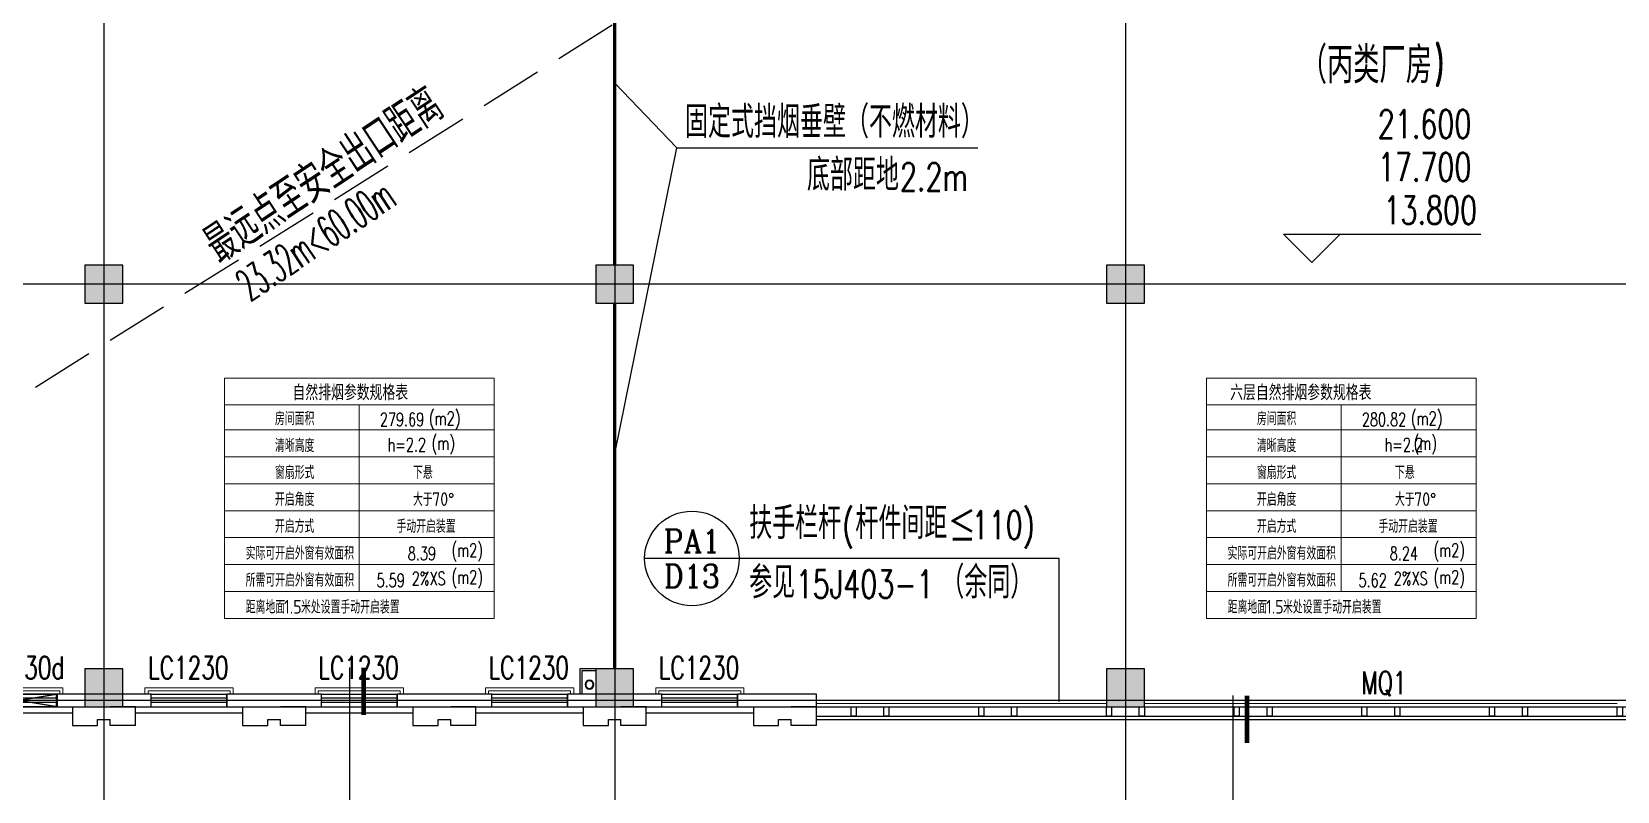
# Model space of a CAD drawing. Extents: x 1738711 to 2346805, y 1189731 to 2516152.
# Drawn here: x 1940140 to 1965285, y 1886818 to 1898861 of the extents above; entities that cross this region are included whole.
import ezdxf
from ezdxf.enums import TextEntityAlignment as Align

# ---------------------------------------------------------------- set-up
doc = ezdxf.new("R2010")
doc.units = 0
doc.header["$LTSCALE"] = 1000
doc.header["$MEASUREMENT"] = 0
doc.linetypes.add('DASH', pattern=[0.35, 0.25, -0.1])
doc.linetypes.add('复件 140224通州运河二期售楼部条件图_t3$0$X-ME SHAFT SH$0$X-B2$0$WATER_LINE', pattern=[0])
for name, color, linetype, lineweight in [('_0', 7, 'Continuous', 25), ('H_Z', 4, 'Continuous', 13), ('栏杆', 6, 'Continuous', 15)]:
    doc.layers.add(name, color=color, linetype=linetype, lineweight=lineweight)
for name, color, linetype in [('A-Detl-Thin', 1, 'Continuous'), ('AR-TEXT', 7, 'Continuous'), ('COLUMN', 9, 'Continuous'), ('DIM_ELEV', 3, 'Continuous'), ('DIM_IDEN', 3, 'Continuous'), ('DIM_LEAD', 3, 'Continuous'), ('DOTE', 1, 'Continuous'), ('PUB_HATCH', 8, 'Continuous'), ('PUB_TEXT', 7, 'Continuous'), ('WALL', 40, 'Continuous'), ('WINDOW', 144, 'Continuous'), ('WINDOW_TEXT', 7, 'Continuous'), ('YS', 6, 'Continuous'), ('文字', 6, 'Continuous'), ('疏散距离', 211, 'DASH'), ('看线', 8, 'Continuous'), ('线脚', 44, 'Continuous'), ('面层', 6, 'Continuous')]:
    doc.layers.add(name, color=color, linetype=linetype)
doc.styles.add('_TCH_DIM', font='SIMPLEX', dxfattribs={"bigfont": 'GBCBIG'})
doc.styles.add('_TCH_DIM_T3', font='SIMPLEX', dxfattribs={"width": 0.705882, "bigfont": 'GBCBIG'})
doc.styles.add('_TCH_LABEL', font='COMPLEX', dxfattribs={"bigfont": 'GBCBIG'})
doc.styles.add('_TCH_WINDOW', font='SIMPLEX', dxfattribs={"height": 3.5, "bigfont": 'GBCBIG'})
doc.styles.add('HZ', font='rs', dxfattribs={"bigfont": 'hztxt'})
doc.styles.get("Standard").update_dxf_attribs({"font": 'gbenor.shx', "bigfont": 'gbcbig.shx'})
doc.styles.add('黑体', font='simhei_0.ttf', dxfattribs={"width": 0.9})

# ---------------------------------------------------------------- blocks, each defined once
blk = doc.blocks.new('dgh321')
at = {"layer": 'WALL', "linetype": '复件 140224通州运河二期售楼部条件图_t3$0$X-ME SHAFT SH$0$X-B2$0$WATER_LINE'}
for p, q in [((3247025, -2494105), (3247425, -2494105)), ((3247025, -2494105), (3247025, -2494405)), ((3247425, -2494105), (3247625, -2494105)), ((3248025, -2494105), (3247625, -2494105)), ((3248025, -2494405), (3248025, -2494105)), ((3247425, -2494405), (3247425, -2494305)), ((3247425, -2494305), (3247625, -2494305)), ((3247625, -2494405), (3247625, -2494305)), ((3247025, -2494405), (3247425, -2494405)), ((3248025, -2494405), (3247625, -2494405))]:
    blk.add_line(p, q, dxfattribs=at)
blk = doc.blocks.new('A$C68B42598')
at = {"layer": 'YS'}
for radius in [70, 60]:
    blk.add_circle((70, 70), radius, dxfattribs=at)
blk = doc.blocks.new('hreahaerheh')
at = {"layer": 'YS', "xscale": -1}
blk.add_blockref('A$C68B42598', (1949055, 1888439), dxfattribs=at)
blk = doc.blocks.new('hertaraeherah')
at = {"layer": '疏散距离', "ltscale": 4}
blk.add_lwpolyline([(1933085, 1987859), (1952835, 2000259)], dxfattribs=at)
at = {"layer": 'DIM_LEAD', "color": 7, "style": '_TCH_DIM'}
blk.add_text('最远点至安全出口距离', height=600, rotation=33.5043, dxfattribs=at).set_placement((1943129, 1994248))
at = {"layer": '文字', "style": '_TCH_DIM_T3', "width": 0.49827}
blk.add_text('23.32m<60.00m', height=500, rotation=33.5043, dxfattribs=at).set_placement((1943604, 1993676))
blk = doc.blocks.new('haerraeherah')
at = {"layer": '栏杆'}
for points in [[(1950035, 1987459), (1950035, 1987559), (1951435, 1987559), (1951435, 1987459)], [(1950085, 1987459), (1950085, 1987509), (1951385, 1987509), (1951385, 1987459)]]:
    blk.add_lwpolyline(points, dxfattribs=at)
blk = doc.blocks.new('jtrshjtrhr')
at = {"layer": 'WINDOW', "linetype": '复件 140224通州运河二期售楼部条件图_t3$0$X-ME SHAFT SH$0$X-B2$0$WATER_LINE'}
for p, q in [((1962192, 1784875), (1980092, 1784875)), ((1962192, 1784825), (1980092, 1784825))]:
    blk.add_line(p, q, dxfattribs=at)
at = {"layer": '看线'}
blk.add_line((1962192, 1785025), (1980092, 1785025), dxfattribs=at)
for points in [[(1962742, 1785025), (1962822, 1785025), (1962822, 1784875), (1962742, 1784875)], [(1963262, 1785025), (1963342, 1785025), (1963342, 1784875), (1963262, 1784875)], [(1964767, 1785025), (1964847, 1785025), (1964847, 1784875), (1964767, 1784875)], [(1965287, 1785025), (1965367, 1785025), (1965367, 1784875), (1965287, 1784875)], [(1966792, 1785025), (1966872, 1785025), (1966872, 1784875), (1966792, 1784875)], [(1967312, 1785025), (1967392, 1785025), (1967392, 1784875), (1967312, 1784875)], [(1968817, 1785025), (1968897, 1785025), (1968897, 1784875), (1968817, 1784875)], [(1969337, 1785025), (1969417, 1785025), (1969417, 1784875), (1969337, 1784875)], [(1970842, 1785025), (1970922, 1785025), (1970922, 1784875), (1970842, 1784875)], [(1971362, 1785025), (1971442, 1785025), (1971442, 1784875), (1971362, 1784875)], [(1972867, 1785025), (1972947, 1785025), (1972947, 1784875), (1972867, 1784875)], [(1973387, 1785025), (1973467, 1785025), (1973467, 1784875), (1973387, 1784875)], [(1974892, 1785025), (1974972, 1785025), (1974972, 1784875), (1974892, 1784875)], [(1975412, 1785025), (1975492, 1785025), (1975492, 1784875), (1975412, 1784875)], [(1976917, 1785025), (1976997, 1785025), (1976997, 1784875), (1976917, 1784875)], [(1977437, 1785025), (1977517, 1785025), (1977517, 1784875), (1977437, 1784875)], [(1978942, 1785025), (1979022, 1785025), (1979022, 1784875), (1978942, 1784875)], [(1979462, 1785025), (1979542, 1785025), (1979542, 1784875), (1979462, 1784875)]]:
    blk.add_lwpolyline(points, close=True, dxfattribs=at)
blk = doc.blocks.new('jtrsjhtrh')
at = {"layer": 'A-Detl-Thin', "const_width": 20}
blk.add_lwpolyline([(397699, 368025), (397899, 368025), (397899, 366825), (397699, 366825)], close=True, dxfattribs=at)
for points in [[(397899, 366825), (397699, 368025)], [(397699, 366825), (397899, 368025)]]:
    blk.add_lwpolyline(points, dxfattribs=at)
blk = doc.blocks.new('herahreaherh')
at = {"rotation": 90}
blk.add_blockref('jtrsjhtrh', (2307370, 1589560), dxfattribs=at)
blk = doc.blocks.new('$TCHSYS$WIN2D')
for p, q in [((-0.5, 0.5), (0.5, 0.5)), ((-0.5, 0.5), (-0.5, -0.5)), ((0.5, 0.5), (0.5, -0.5)), ((0.5, 0.167), (-0.5, 0.167)), ((0.5, -0.167), (-0.5, -0.167)), ((-0.5, -0.5), (0.5, -0.5))]:
    blk.add_line(p, q)
blk = doc.blocks.new('_FZH')
blk.add_lwpolyline([(-0.5, -0.5), (0.5, -0.5), (0.5, 0.5), (-0.5, 0.5)], close=True)
at = {"layer": 'PUB_HATCH'}
blk.add_solid([(-0.5, -0.5), (0.5, -0.5), (-0.5, 0.5), (0.5, 0.5)], dxfattribs=at)

msp = doc.modelspace()

# ---------------------------------------------------------------- linework, layer by layer
at = {"layer": 'DIM_ELEV'}
for p, q in [((1960439.2, 1895202.3), (1959989.2, 1895652.3)), ((1959989.2, 1895652.3), (1963121.2, 1895652.3)), ((1960439.2, 1895202.3), (1960889.2, 1895652.3))]:
    msp.add_line(p, q, dxfattribs=at)
at = {"layer": 'DIM_IDEN'}
for p, q in [((1951360, 1890509.9), (1949860, 1890509.9)), ((1956435.1, 1890509.9), (1951360, 1890509.9)), ((1956435.1, 1888241.6), (1956435.1, 1890509.9)), ((1945178, 1888779.8), (1945178, 1876466.7)), ((1959187.3, 1888335.2), (1959187.3, 1876022.2))]:
    msp.add_line(p, q, dxfattribs=at)
at = {"layer": 'DIM_IDEN', "const_width": 75}
for points in [[(1945403, 1888779.8), (1945403, 1888029.8)], [(1959412.3, 1888335.2), (1959412.3, 1887585.2)]]:
    msp.add_lwpolyline(points, dxfattribs=at)
at = {"layer": 'DIM_IDEN'}
msp.add_lwpolyline([(1956435.1, 1888241.6, 1), (1956435.1, 1888241.6, 1)], format="xyb", close=True, dxfattribs=at)
msp.add_circle((1950610, 1890509.9), 750, dxfattribs=at)
at = {"layer": 'DIM_LEAD'}
for p, q in [((1949384.6, 1898046.9), (1950368.8, 1897020.7)), ((1949384.6, 1892166.7), (1950368.8, 1897020.7)), ((1950368.8, 1897020.7), (1955146.5, 1897020.7))]:
    msp.add_line(p, q, dxfattribs=at)
at = {"layer": 'DOTE'}
for p, q in [((1941284.6, 1910459.1), (1941284.6, 1885859.1)), ((1949384.6, 1910459.1), (1949384.6, 1885859.1)), ((1957484.6, 1910459.1), (1957484.6, 1885859.1)), ((1992284.6, 1894859.1), (1930784.6, 1894859.1)), ((1992284.6, 1888259.1), (1930784.6, 1888259.1))]:
    msp.add_line(p, q, dxfattribs=at)
at = {"layer": 'H_Z'}
for p, q in [((1943195.1, 1893369.7), (1943195.1, 1889559.7)), ((1947474.1, 1893369.7), (1943195.1, 1893369.7)), ((1947474.1, 1889559.7), (1947474.1, 1893369.7)), ((1958767.6, 1893369.7), (1958767.6, 1889559.7)), ((1963046.7, 1893369.7), (1958767.6, 1893369.7)), ((1963046.7, 1889559.7), (1963046.7, 1893369.7)), ((1947474.1, 1892943.1), (1943195.1, 1892943.1)), ((1945334.6, 1892943.1), (1945334.6, 1889986.4)), ((1963046.7, 1892943.1), (1958767.6, 1892943.1)), ((1960907.2, 1892943.1), (1960907.2, 1889986.4)), ((1947474.1, 1892546.4), (1943195.1, 1892546.4)), ((1963046.7, 1892546.4), (1958767.6, 1892546.4)), ((1947474.1, 1892119.7), (1943195.1, 1892119.7)), ((1963046.7, 1892119.7), (1958767.6, 1892119.7)), ((1947474.1, 1891693), (1943195.1, 1891693)), ((1963046.7, 1891693), (1958767.6, 1891693)), ((1947474.1, 1891266.4), (1943195.1, 1891266.4)), ((1963046.7, 1891266.4), (1958767.6, 1891266.4)), ((1947474.1, 1890839.7), (1943195.1, 1890839.7)), ((1963046.7, 1890839.7), (1958767.6, 1890839.7)), ((1947474.1, 1890413), (1943195.1, 1890413)), ((1963046.7, 1890413), (1958767.6, 1890413)), ((1947474.1, 1889986.4), (1943195.1, 1889986.4)), ((1963046.7, 1889986.4), (1958767.6, 1889986.4)), ((1947474.1, 1889559.7), (1943195.1, 1889559.7)), ((1963046.7, 1889559.7), (1958767.6, 1889559.7))]:
    msp.add_line(p, q, dxfattribs=at)
at = {"layer": 'WALL', "linetype": '复件 140224通州运河二期售楼部条件图_t3$0$X-ME SHAFT SH$0$X-B2$0$WATER_LINE'}
for p, q in [((1942034.6, 1888359.1), (1940534.6, 1888359.1)), ((1940534.6, 1888359.1), (1940534.6, 1888159.1)), ((1940534.6, 1888159.1), (1942034.6, 1888159.1)), ((1942034.6, 1888159.1), (1942034.6, 1888359.1)), ((1944734.6, 1888359.1), (1943234.6, 1888359.1)), ((1943234.6, 1888359.1), (1943234.6, 1888159.1)), ((1943234.6, 1888159.1), (1944734.6, 1888159.1)), ((1944734.6, 1888159.1), (1944734.6, 1888359.1)), ((1947434.6, 1888359.1), (1945934.6, 1888359.1)), ((1945934.6, 1888359.1), (1945934.6, 1888159.1)), ((1945934.6, 1888159.1), (1947434.6, 1888159.1)), ((1947434.6, 1888159.1), (1947434.6, 1888359.1)), ((1950134.6, 1888359.1), (1948634.6, 1888359.1)), ((1948634.6, 1888359.1), (1948634.6, 1888159.1)), ((1948634.6, 1888159.1), (1950134.6, 1888159.1)), ((1950134.6, 1888159.1), (1950134.6, 1888359.1)), ((1952584.6, 1888359.1), (1951334.6, 1888359.1)), ((1951334.6, 1888359.1), (1951334.6, 1888159.1)), ((1951334.6, 1888159.1), (1952584.6, 1888159.1)), ((1952584.6, 1888159.1), (1952584.6, 1888359.1))]:
    msp.add_line(p, q, dxfattribs=at)
at = {"layer": 'WINDOW', "color": 4, "linetype": 'DASH', "ltscale": 2, "const_width": 50}
for points in [[(1949384.6, 1901159.1), (1949384.6, 1895159.1)], [(1949384.6, 1894559.1), (1949384.6, 1888759.1)]]:
    msp.add_lwpolyline(points, dxfattribs=at)
at = {"layer": '栏杆'}
for points in [[(1952584.6, 1888259.1), (1957184.6, 1888259.1)], [(1952584.6, 1888209.1), (1957184.6, 1888209.1)], [(1957784.6, 1888259.1), (1965284.6, 1888259.1)], [(1957784.6, 1888209.1), (1965284.6, 1888209.1)]]:
    msp.add_lwpolyline(points, dxfattribs=at)
at = {"layer": '线脚', "color": 8, "linetype": '复件 140224通州运河二期售楼部条件图_t3$0$X-ME SHAFT SH$0$X-B2$0$WATER_LINE'}
for p, q in [((1940784.6, 1888059.1), (1939084.6, 1888059.1)), ((1943484.6, 1888059.1), (1941784.6, 1888059.1)), ((1946184.6, 1888059.1), (1944484.6, 1888059.1)), ((1948884.6, 1888059.1), (1947184.6, 1888059.1)), ((1951584.6, 1888059.1), (1949884.6, 1888059.1))]:
    msp.add_line(p, q, dxfattribs=at)
at = {"layer": '面层', "color": 144}
for points in [[(1949084.6, 1888759.1), (1948834.6, 1888759.1), (1948834.6, 1888359.1)], [(1949084.6, 1888729.1), (1948864.6, 1888729.1), (1948864.6, 1888359.1)]]:
    msp.add_lwpolyline(points, dxfattribs=at)

# ---------------------------------------------------------------- block references
for name, p in [('herahreaherh', (0, -99100)), ('jtrshjtrhr', (-9607.3, 103133.7))]:
    msp.add_blockref(name, p)
at = {"layer": '_0'}
for name, p in [('hreahaerheh', (0, 0)), ('hertaraeherah', (0, -99100)), ('haerraeherah', (-10800, -99100)), ('haerraeherah', (-8100, -99100)), ('haerraeherah', (-5400, -99100)), ('haerraeherah', (-2700, -99100)), ('haerraeherah', (0, -99100))]:
    msp.add_blockref(name, p, dxfattribs=at)
at = {"layer": 'COLUMN', "linetype": '复件 140224通州运河二期售楼部条件图_t3$0$X-ME SHAFT SH$0$X-B2$0$WATER_LINE', "xscale": 600}
for p, yscale, zscale in [((1941284.6, 1894859.1), 600, 600), ((1949384.6, 1894859.1), 600, 600), ((1957484.6, 1894859.1), 600, 600), ((1941284.6, 1888459.1), 600.0000002535526, 600.0000002535526), ((1949384.6, 1888459.1), 600.0000002535526, 600.0000002535526), ((1957484.6, 1888459.1), 599.9999994398095, 599.9999994398095)]:
    msp.add_blockref('_FZH', p, dxfattribs=dict(at, yscale=yscale, zscale=zscale))
at = {"layer": 'WALL', "linetype": '复件 140224通州运河二期售楼部条件图_t3$0$X-ME SHAFT SH$0$X-B2$0$WATER_LINE'}
for p in [(-1306240.6, 4382264), (-1303540.6, 4382264), (-1300840.6, 4382264), (-1298140.6, 4382264), (-1295440.6, 4382264)]:
    msp.add_blockref('dgh321', p, dxfattribs=at)
at = {"layer": 'WINDOW', "linetype": '复件 140224通州运河二期售楼部条件图_t3$0$X-ME SHAFT SH$0$X-B2$0$WATER_LINE'}
ref = msp.add_blockref('$TCHSYS$WIN2D', (1939934.6, 1888259.1), dxfattribs=dict(at, xscale=-1200, yscale=200, zscale=-1200, rotation=179.9999999999957))
ref.add_attrib('A', 'LC1230d', (1939178.6, 1888600.4), dxfattribs={"layer": 'WINDOW_TEXT', "linetype": '复件 140224通州运河二期售楼部条件图_t3$0$X-ME SHAFT SH$0$X-B2$0$WATER_LINE', "ltscale": 0.5, "height": 357, "rotation": 360, "style": '_TCH_WINDOW', "width": 0.705882})
ref = msp.add_blockref('$TCHSYS$WIN2D', (1942634.6, 1888259.1), dxfattribs=dict(at, xscale=-1200, yscale=200, zscale=-1200, rotation=179.9999999999957))
ref.add_attrib('A', 'LC1230', (1941986.6, 1888600.4), dxfattribs={"layer": 'WINDOW_TEXT', "linetype": '复件 140224通州运河二期售楼部条件图_t3$0$X-ME SHAFT SH$0$X-B2$0$WATER_LINE', "ltscale": 0.5, "height": 357, "rotation": 360, "style": '_TCH_WINDOW', "width": 0.705882})
ref = msp.add_blockref('$TCHSYS$WIN2D', (1945334.6, 1888259.1), dxfattribs=dict(at, xscale=-1200, yscale=200, zscale=-1200, rotation=179.9999999999957))
ref.add_attrib('A', 'LC1230', (1944686.6, 1888600.4), dxfattribs={"layer": 'WINDOW_TEXT', "linetype": '复件 140224通州运河二期售楼部条件图_t3$0$X-ME SHAFT SH$0$X-B2$0$WATER_LINE', "ltscale": 0.5, "height": 357, "rotation": 360, "style": '_TCH_WINDOW', "width": 0.705882})
ref = msp.add_blockref('$TCHSYS$WIN2D', (1948034.6, 1888259.1), dxfattribs=dict(at, xscale=-1200, yscale=200, zscale=-1200, rotation=179.9999999999957))
ref.add_attrib('A', 'LC1230', (1947386.6, 1888600.4), dxfattribs={"layer": 'WINDOW_TEXT', "linetype": '复件 140224通州运河二期售楼部条件图_t3$0$X-ME SHAFT SH$0$X-B2$0$WATER_LINE', "ltscale": 0.5, "height": 357, "rotation": 360, "style": '_TCH_WINDOW', "width": 0.705882})
ref = msp.add_blockref('$TCHSYS$WIN2D', (1950734.6, 1888259.1), dxfattribs=dict(at, xscale=-1200, yscale=200, zscale=-1200, rotation=179.9999999999957))
ref.add_attrib('A', 'LC1230', (1950086.6, 1888600.4), dxfattribs={"layer": 'WINDOW_TEXT', "linetype": '复件 140224通州运河二期售楼部条件图_t3$0$X-ME SHAFT SH$0$X-B2$0$WATER_LINE', "ltscale": 0.5, "height": 357, "rotation": 360, "style": '_TCH_WINDOW', "width": 0.705882})

# ---------------------------------------------------------------- texts
at = {"layer": 'AR-TEXT'}
for s, height, p in [('（丙类厂房', 578.72, (1960263.4, 1898041.7)), (')', 600, (1962369.7, 1898041.7))]:
    msp.add_text(s, height=height, dxfattribs=at).set_placement(p)
at = {"layer": 'H_Z', "width": 0.7}
for s, height, style, p in [('自然排烟参数规格表', 213.33, '黑体', (1944275.9, 1893041.8)), ('六层自然排烟参数规格表', 213.333, '黑体', (1959145.9, 1893041.8)), ('(m2)', 213.33, 'HZ', (1946438.8, 1892625.4)), ('(m2)', 213.33, 'HZ', (1962011.3, 1892625.4)), ('h=2.2', 213.33, 'HZ', (1945785, 1892206.1)), ('(m)', 213.33, 'HZ', (1946480.6, 1892230)), ('h=2.2', 213.33, 'HZ', (1961595.9, 1892206.1)), ('(m)', 213.33, 'HZ', (1962053.1, 1892230)), ('(m2)', 213.33, 'HZ', (1946795.9, 1890534)), ('(m2)', 213.33, 'HZ', (1962368.5, 1890534)), ('2%%%XS', 213.33, 'HZ', (1946166.9, 1890085.6)), ('(m2)', 213.33, 'HZ', (1946795.9, 1890107.4)), ('2%%%XS', 213.33, 'HZ', (1961739.4, 1890085.6)), ('(m2)', 213.33, 'HZ', (1962368.5, 1890107.4))]:
    msp.add_text(s, height=height, rotation=0, dxfattribs=dict(at, style=style)).set_placement(p)
at = {"layer": 'H_Z'}
for s, height, p in [('房间面积', 208.34, (1943997.1, 1892622.4)), ('房间面积', 208.34, (1959569.6, 1892622.4)), ('清晰高度', 208.34, (1943997.1, 1892195.7)), ('清晰高度', 208.34, (1959569.6, 1892195.7)), ('窗扇形式', 208.34, (1943997.1, 1891769)), ('下悬', 208.34, (1946186.1, 1891769)), ('窗扇形式', 208.34, (1959569.6, 1891769)), ('下悬', 208.34, (1961758.7, 1891769)), ('开启角度', 208.34, (1943997.1, 1891342.4)), ('大于', 208.34, (1946186.1, 1891342.4)), ('70', 216, (1946489.5, 1891342.4)), ('°', 208.3, (1946741.5, 1891342.4)), ('开启角度', 208.34, (1959569.6, 1891342.4)), ('大于', 208.34, (1961758.7, 1891342.4)), ('70', 216, (1962062, 1891342.4)), ('°', 208.3, (1962314, 1891342.4)), ('开启方式', 208.34, (1943997.1, 1890915.7)), ('手动开启装置', 208.34, (1945924.2, 1890915.7)), ('开启方式', 208.34, (1959569.6, 1890915.7)), ('手动开启装置', 208.34, (1961496.7, 1890915.7)), ('实际可开启外窗有效面积', 208.34, (1943532, 1890489)), ('实际可开启外窗有效面积', 208.34, (1959104.5, 1890489)), ('所需可开启外窗有效面积', 208.34, (1943532, 1890062.4)), ('所需可开启外窗有效面积', 208.34, (1959104.5, 1890062.4)), ('距离地面', 208.34, (1943533.9, 1889635.7)), ('1.5', 216, (1944140.5, 1889635.7)), ('米处设置手动开启装置', 208.34, (1944410.5, 1889635.7)), ('距离地面', 208.34, (1959106.4, 1889635.7)), ('1.5', 216, (1959713, 1889635.7)), ('米处设置手动开启装置', 208.34, (1959983, 1889635.7))]:
    msp.add_text(s, height=height, dxfattribs=at).set_placement(p)
at = {"layer": 'H_Z', "color": 1, "style": 'HZ', "width": 0.7}
for s, p in [('279.69', (1945660.5, 1892607)), ('280.82', (1961233.1, 1892607)), ('8.39', (1946103.7, 1890482.8)), ('8.24', (1961676.2, 1890482.8)), ('5.59', (1945608.8, 1890056.2)), ('5.62', (1961181.3, 1890056.2))]:
    msp.add_text(s, height=213.33, rotation=0, dxfattribs=at).set_placement(p)
at = {"layer": 'PUB_TEXT', "color": 7, "style": '_TCH_DIM'}
for s, height, p in [('固定式挡烟垂壁（不燃材料）', 506.383, (1950500.2, 1897178.2)), ('底部距地', 506.38, (1952434.5, 1896338.2)), ('扶手栏杆', 506.38, (1951517.5, 1890816.1)), ('杆件间距≤', 506.38, (1953202, 1890816.1)), ('参见', 506.38, (1951517.5, 1889877.6)), ('（余同）', 506.38, (1954564.7, 1889877.6))]:
    msp.add_text(s, height=height, dxfattribs=at).set_placement(p)
at = {"layer": 'PUB_TEXT', "color": 7, "style": '_TCH_DIM', "width": 0.705882}
for s, height, p in [('21.600', 446.25, (1961486.2, 1897174.8)), ('17.700', 446.25, (1961486.2, 1896492.3)), ('2.2m', 446.25, (1953909, 1896338.2)), ('13.800', 446.25, (1961576.2, 1895809.8)), ('(', 446.2, (1952992, 1890816.1)), ('110)', 446.25, (1955045.1, 1890816.1)), ('15J403-1', 446.25, (1952254.7, 1889877.6))]:
    msp.add_text(s, height=height, dxfattribs=at).set_placement(p)
at = {"layer": 'PUB_TEXT', "color": 7, "style": '_TCH_LABEL'}
for s, height, p, p2 in [('PA1', 362.28, (1950161.5, 1890605.4), (1951058.6, 1890605.4)), ('D13', 366.2, (1950165.3, 1890048.6), (1951054.7, 1890048.6))]:
    msp.add_text(s, height=height, dxfattribs=at).set_placement(p, p2, align=Align.FIT)
at = {"layer": 'WINDOW_TEXT', "linetype": '复件 140224通州运河二期售楼部条件图_t3$0$X-ME SHAFT SH$0$X-B2$0$WATER_LINE', "style": '_TCH_WINDOW', "width": 0.705882}
msp.add_text('MQ1', height=357, dxfattribs=at).set_placement((1961228.6, 1888359.1))

doc.saveas('drawing.dxf')
